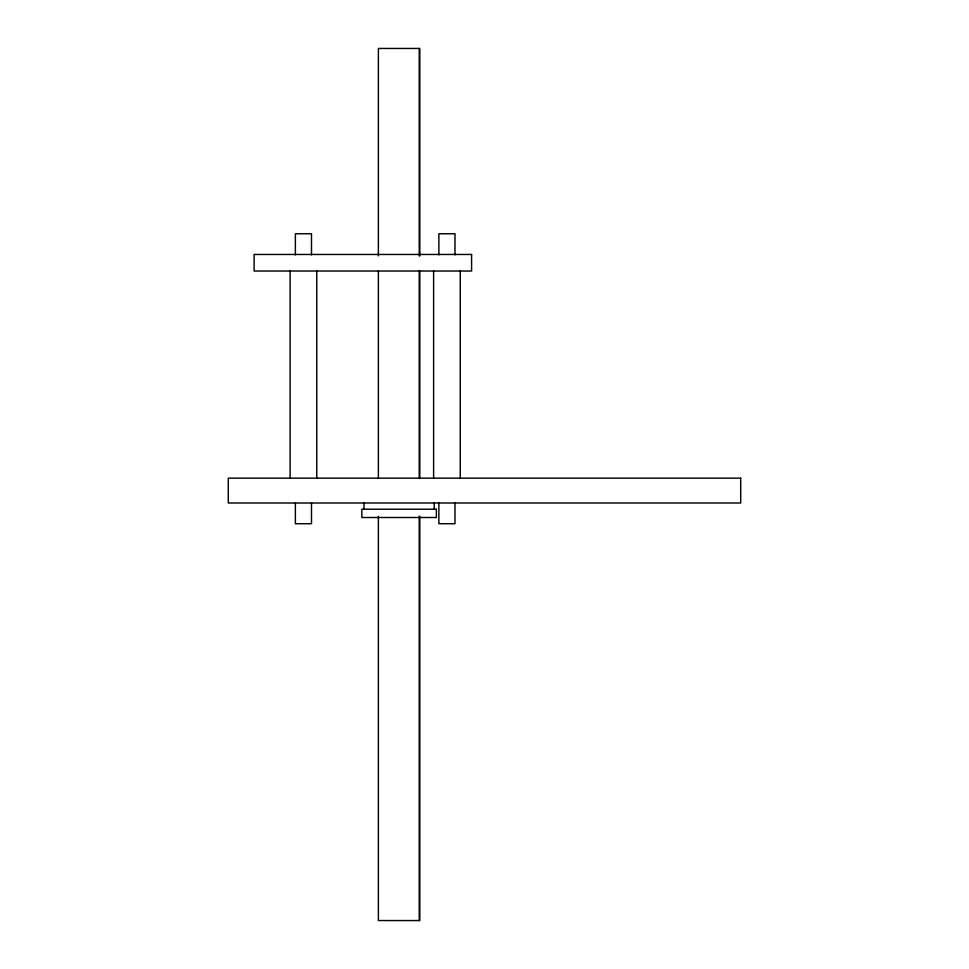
<?xml version="1.0" encoding="UTF-8"?>
<svg xmlns="http://www.w3.org/2000/svg" width="969" height="969" viewBox="0 0 969 969"><rect width="100%" height="100%" fill="white"/><g stroke="black" fill="none" stroke-linecap="round" stroke-linejoin="round"><path stroke-width="1.45" d="M460.251 271.029L460.251 478.153M454.994 254.895L454.994 233.747L438.872 233.747L438.872 254.895M454.994 502.572L454.994 523.72L438.872 523.72L438.872 502.572M434.221 503.008L434.221 509.222M433.615 271.029L433.615 478.153M419.807 255.877L419.807 48.45L378.382 48.45L378.382 255.877M419.807 271.017L419.807 478.444M419.807 516.295L419.807 920.55L378.382 920.55L378.382 516.295M419.238 48.45L419.238 255.877M419.238 271.017L419.238 478.444M419.238 516.295L419.238 920.55M378.382 271.017L378.382 478.444M363.981 503.008L363.981 509.222M316.754 271.029L316.754 478.153M311.497 254.932L311.497 233.747L295.375 233.747L295.375 254.932M311.497 503.008L311.497 523.72L295.375 523.72L295.375 503.008M290.119 271.029L290.119 478.153M471.588 254.459L254.108 254.459L254.108 271.029L471.588 271.029L471.588 254.459M740.704 478.153L228.296 478.153L228.296 503.008L740.704 503.008L740.704 478.153M436.377 509.222L361.812 509.222L361.812 517.507L436.377 517.507L436.377 509.222"/></g></svg>
